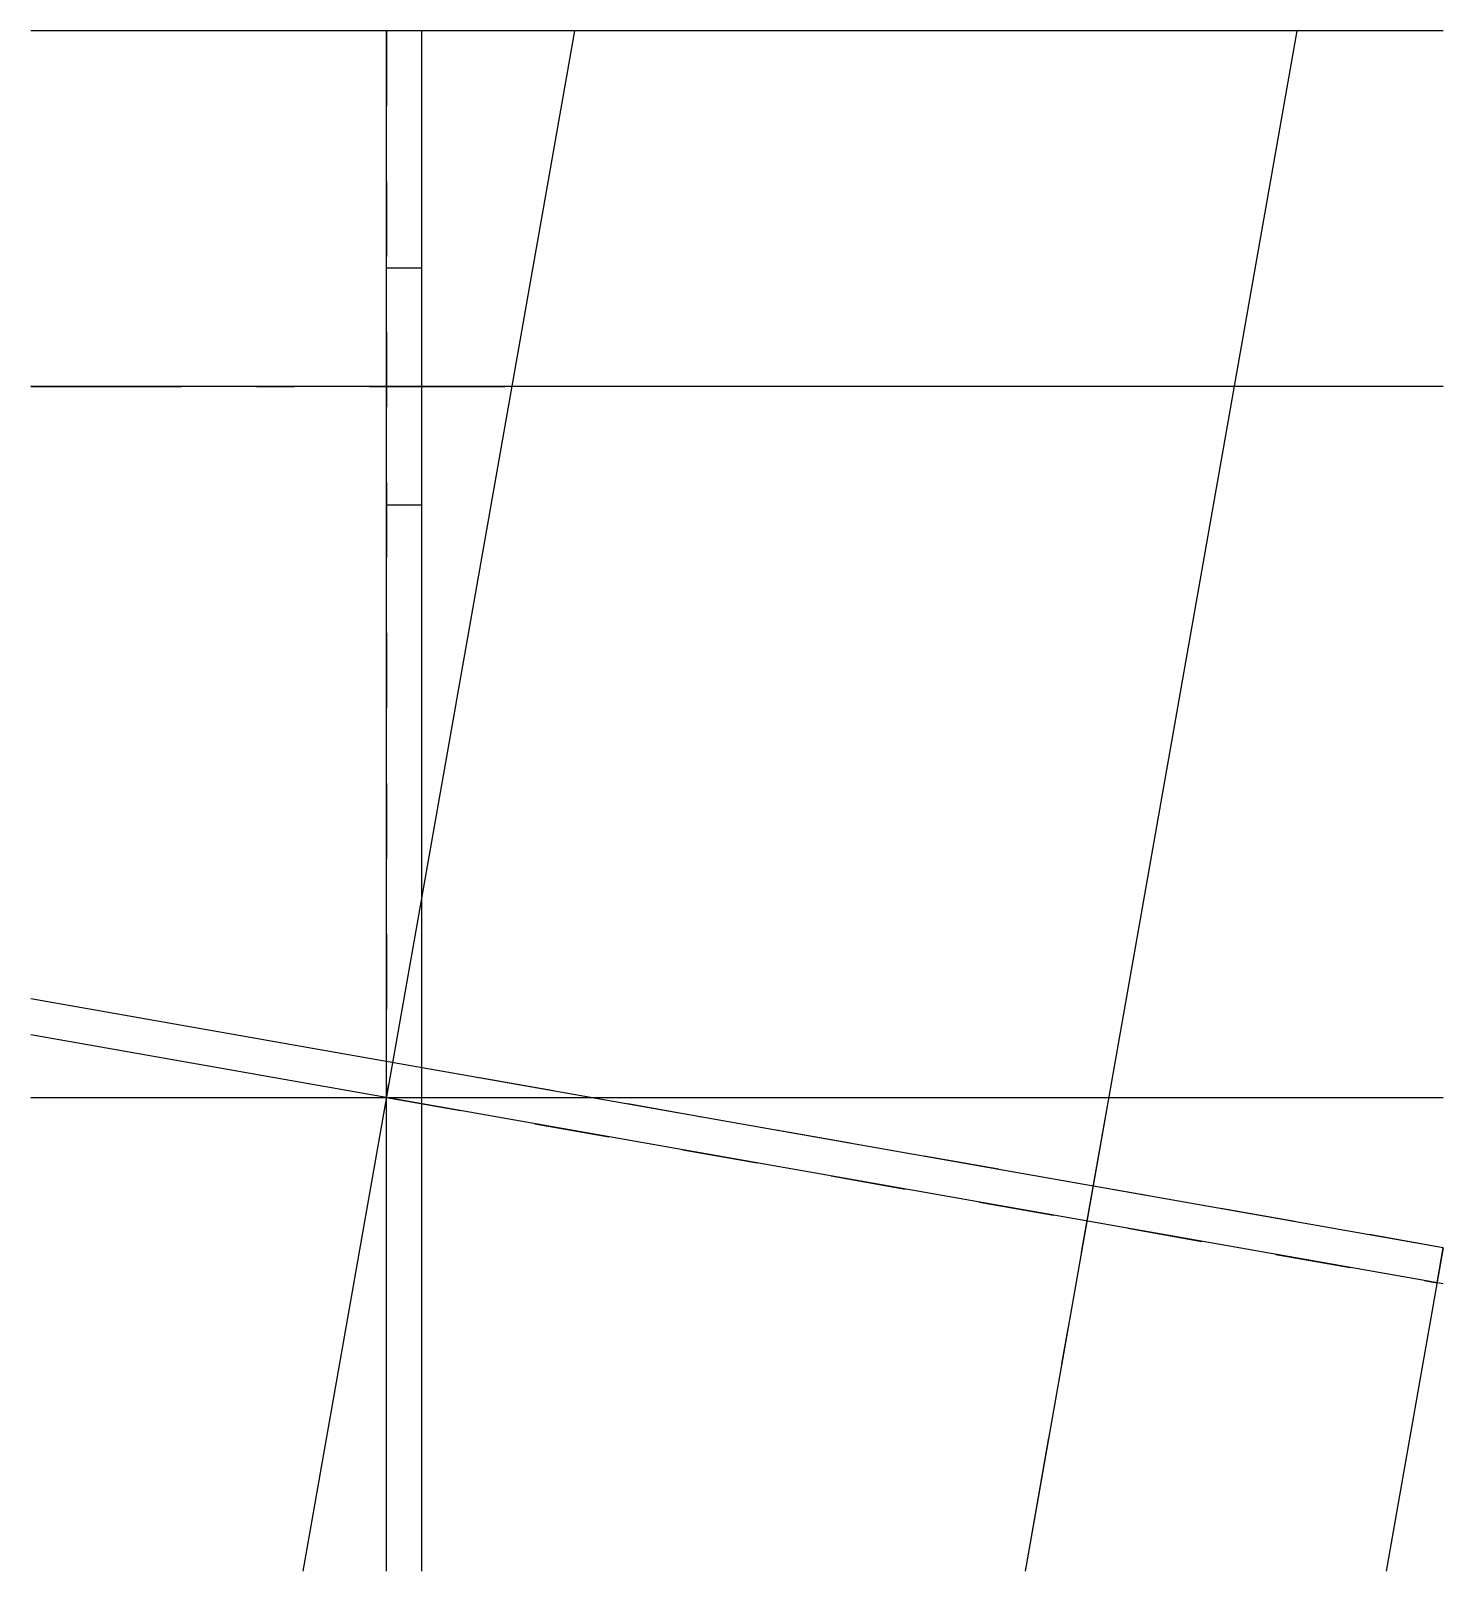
# Model space of a CAD drawing. Extents: x -30 to 89, y -40 to 90.
import ezdxf

# ---------------------------------------------------------------- set-up
doc = ezdxf.new("R2010")
doc.units = 0
doc.linetypes.add('CENTER', pattern=[28.575, 12.7, -6.35, 3.175, -6.35])
doc.linetypes.add('DASHED', pattern=[12.7, 6.35, -6.35])
doc.layers.get('0').update_dxf_attribs({"linetype": 'CONTINUOUS'})

msp = doc.modelspace()

# ---------------------------------------------------------------- linework, layer by layer
at = {"linetype": 'CONTINUOUS'}
for p, q in [((89.15, 90), (-30, 90)), ((15.87, 90), (-7.05, -39.96)), ((0, -39.96), (0, 90)), ((3, -39.96), (3, 90)), ((76.8, 90), (53.88, -39.96)), ((0, 70), (3, 70)), ((89.15, 60), (-30, 60)), ((0, 50), (3, 50)), ((89.15, -12.67), (-30, 8.34)), ((89.15, -15.72), (-30, 5.29)), ((-30, 0), (89.15, 0)), ((89.15, -12.67), (84.34, -39.96))]:
    msp.add_line(p, q, dxfattribs=at)
at = {"linetype": 'DASHED'}
for p, q in [((3, 90), (0, 90)), ((0, 90), (0, 0)), ((3, 2.52), (3, 90)), ((89.15, -12.67), (3, 2.52)), ((0, 0), (88.63, -15.63)), ((88.63, -15.63), (89.15, -12.67))]:
    msp.add_line(p, q, dxfattribs=at)
at = {"linetype": 'CENTER'}
for p, q in [((-30, 60), (10, 60)), ((60.82, -0.57), (53.88, -39.96))]:
    msp.add_line(p, q, dxfattribs=at)

doc.saveas('drawing.dxf')
